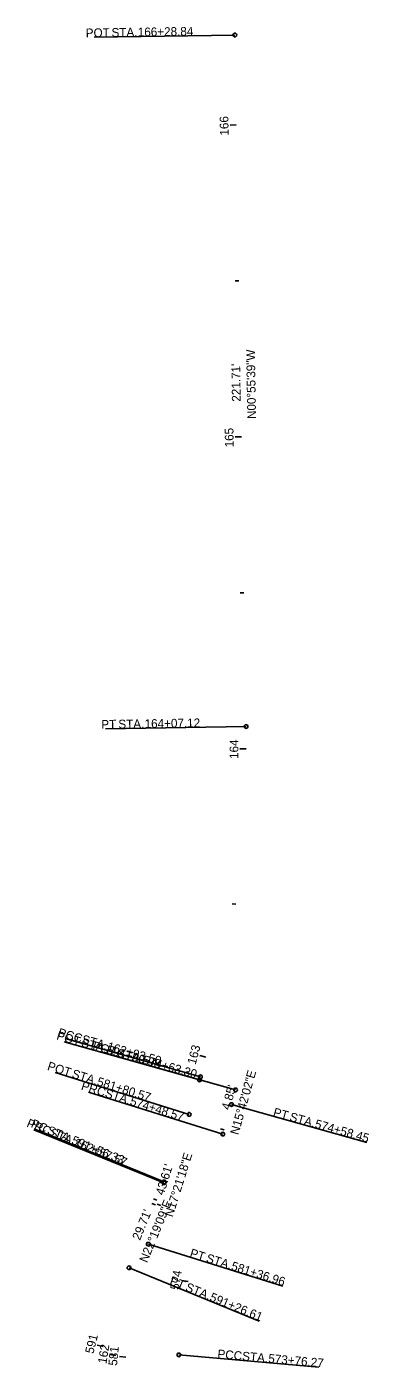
# Model space of a CAD drawing. Extents: x 150905 to 153516, y 329807 to 331516.
# Drawn here: x 152616.9 to 152726.5, y 331086.7 to 331516.4 of the extents above; entities that cross this region are included whole.
import ezdxf

# ---------------------------------------------------------------- set-up
doc = ezdxf.new("R2010")
doc.units = 0
for name, color, linetype in [('GE_P_Alignment_100_Cardinal_Points', 7, 'Continuous'), ('GE_P_Alignment_100_Distances', 7, 'Continuous'), ('GE_P_Alignment_100_Stations', 7, 'Continuous'), ('SH_Text', 7, 'Continuous')]:
    doc.layers.add(name, color=color, linetype=linetype)

msp = doc.modelspace()

# ---------------------------------------------------------------- linework, layer by layer
at = {"layer": 'GE_P_Alignment_100_Stations'}
for p, q in [((152683.96, 331484.94), (152681.96, 331484.91)), ((152683.96, 331484.94), (152681.96, 331484.91)), ((152684.77, 331434.95), (152683.57, 331434.93)), ((152684.77, 331434.95), (152683.57, 331434.93)), ((152685.58, 331384.96), (152683.58, 331384.92)), ((152685.58, 331384.96), (152683.58, 331384.92)), ((152686.39, 331334.96), (152685.19, 331334.94)), ((152686.39, 331334.96), (152685.19, 331334.94)), ((152687.14, 331284.97), (152685.14, 331284.97)), ((152687.14, 331284.97), (152685.14, 331284.97)), ((152683.83, 331235.11), (152682.64, 331235.27)), ((152683.83, 331235.11), (152682.64, 331235.27)), ((152674.18, 331186.09), (152672.25, 331186.6)), ((152674.18, 331186.09), (152672.25, 331186.6)), ((152680.04, 331162.82), (152678.89, 331163.17)), ((152658.06, 331138.8), (152656.93, 331139.22)), ((152658.06, 331138.8), (152656.93, 331139.22)), ((152658.51, 331140.24), (152657.4, 331140.7)), ((152658.51, 331140.24), (152657.4, 331140.7)), ((152659.79, 331138.6), (152658.64, 331138.95)), ((152659.79, 331138.6), (152658.64, 331138.95)), ((152668.51, 331114.22), (152666.54, 331114.53)), ((152641.37, 331093.33), (152639.43, 331093.81)), ((152641.37, 331093.33), (152639.43, 331093.81)), ((152645.34, 331090.53), (152643.37, 331090.84)), ((152645.34, 331090.53), (152643.37, 331090.84)), ((152648.56, 331089.99), (152646.57, 331090.19)), ((152648.56, 331089.99), (152646.57, 331090.19))]:
    msp.add_line(p, q, dxfattribs=at)
at = {"layer": 'SH_Text'}
for p, q in [((152683.5, 331513.77), (152638.5, 331513.05)), ((152683.5, 331513.77), (152638.5, 331513.05)), ((152687.08, 331292.09), (152642.09, 331291.36)), ((152687.08, 331292.09), (152642.09, 331291.36)), ((152672.19, 331178.84), (152628.87, 331191.02)), ((152672.19, 331178.84), (152628.87, 331191.02)), ((152672.47, 331179.82), (152629.16, 331192.05)), ((152672.47, 331179.82), (152629.16, 331192.05)), ((152683.74, 331175.59), (152640.42, 331187.77)), ((152668.9, 331167.77), (152625.95, 331181.19)), ((152668.9, 331167.77), (152625.95, 331181.19)), ((152679.62, 331161.46), (152636.67, 331174.9)), ((152682.43, 331170.92), (152725.75, 331158.74)), ((152660.81, 331145.86), (152619.12, 331162.81)), ((152660.81, 331145.86), (152619.12, 331162.81)), ((152660.91, 331146.1), (152619.28, 331163.19)), ((152660.91, 331146.1), (152619.28, 331163.19)), ((152655.9, 331126.15), (152698.85, 331112.73)), ((152655.9, 331126.15), (152698.85, 331112.73)), ((152649.62, 331118.61), (152691.25, 331101.52)), ((152649.62, 331118.61), (152691.25, 331101.52)), ((152665.6, 331090.67), (152710.43, 331086.73))]:
    msp.add_line(p, q, dxfattribs=at)
for centre in [(152683.5, 331513.77), (152683.5, 331513.77), (152687.08, 331292.09), (152687.08, 331292.09), (152672.19, 331178.84), (152672.19, 331178.84), (152672.47, 331179.82), (152672.47, 331179.82), (152683.74, 331175.59), (152668.9, 331167.77), (152668.9, 331167.77), (152682.43, 331170.92), (152679.62, 331161.46), (152660.81, 331145.86), (152660.81, 331145.86), (152660.91, 331146.1), (152660.91, 331146.1), (152655.9, 331126.15), (152655.9, 331126.15), (152649.62, 331118.61), (152649.62, 331118.61), (152665.6, 331090.67)]:
    msp.add_circle(centre, 0.6, dxfattribs=at)

# ---------------------------------------------------------------- texts
at = {"layer": 'GE_P_Alignment_100_Cardinal_Points'}
for s, rotation, p in [('N00°55\'39"W', 90.9274, (152690.29, 331390.7)), ('N00°55\'39"W', 90.9274, (152690.29, 331390.7)), ('N15°42\'02"E', 74.2993, (152684.63, 331161.02)), ('N17°21\'18"E', 72.6451, (152663.59, 331134.68)), ('N17°21\'18"E', 72.6451, (152663.59, 331134.68)), ('N22°19\'09"E', 67.6809, (152655.39, 331120.02)), ('N22°19\'09"E', 67.6809, (152655.39, 331120.02))]:
    msp.add_text(s, height=2.8, rotation=rotation, dxfattribs=at).set_placement(p)
at = {"layer": 'GE_P_Alignment_100_Distances'}
for s, rotation, p in [("221.71'", 90.9274, (152685.38, 331396.25)), ("221.71'", 90.9274, (152685.38, 331396.25)), ("4.85'", 74.2993, (152681.84, 331168.99)), ("43.61'", 72.6451, (152660.7, 331141.66)), ("43.61'", 72.6451, (152660.7, 331141.66)), ("29.71'", 67.6809, (152653.11, 331127.22)), ("29.71'", 67.6809, (152653.11, 331127.22))]:
    msp.add_text(s, height=2.8, rotation=rotation, dxfattribs=at).set_placement(p)
at = {"layer": 'GE_P_Alignment_100_Stations'}
for s, rotation, p in [('166', 90.9274, (152681.52, 331481.54)), ('166', 90.9274, (152681.52, 331481.54)), ('165', 90.9274, (152683.14, 331381.61)), ('165', 90.9274, (152683.14, 331381.61)), ('164', 89.8809, (152684.63, 331281.7)), ('164', 89.8809, (152684.63, 331281.7)), ('163', 75.1897, (152670.93, 331183.56)), ('163', 75.1897, (152670.93, 331183.56)), ('574', 80.9234, (152665.53, 331111.38)), ('591', 76.1514, (152638.19, 331090.87)), ('591', 76.1514, (152638.19, 331090.87)), ('162', 80.8982, (152642.35, 331087.68)), ('162', 80.8982, (152642.35, 331087.68)), ('581', 84.4102, (152645.76, 331087.1)), ('581', 84.4102, (152645.76, 331087.1))]:
    msp.add_text(s, height=2.8, rotation=rotation, dxfattribs=at).set_placement(p)
at = {"layer": 'SH_Text'}
for s, rotation, p in [('POT', 0.9274, (152635.78, 331513.04)), ('POT', 0.9274, (152635.78, 331513.04)), (' STA. ', 0.9274, (152642.98, 331513.16)), (' STA. ', 0.9274, (152642.98, 331513.16)), ('166+28.84', 0.9274, (152652.43, 331513.31)), ('166+28.84', 0.9274, (152652.43, 331513.31)), ('PT', 0.9274, (152640.75, 331291.38)), ('PT', 0.9274, (152640.75, 331291.38)), (' STA. ', 0.9274, (152645.17, 331291.45)), (' STA. ', 0.9274, (152645.17, 331291.45)), ('164+07.12', 0.9274, (152654.62, 331291.61)), ('164+07.12', 0.9274, (152654.62, 331291.61)), ('POT', 344.2993, (152626.2, 331191.81)), ('POT', 344.2993, (152626.2, 331191.81)), ('PCC', 344.235, (152626.63, 331192.8)), ('PCC', 344.235, (152626.63, 331192.8)), (' STA. ', 344.2993, (152633.13, 331189.87)), (' STA. ', 344.2993, (152633.13, 331189.87)), (' STA. ', 344.235, (152633.26, 331190.93)), (' STA. ', 344.235, (152633.26, 331190.93)), ('POT', 344.2993, (152637.74, 331188.57)), ('591+90.98', 344.2993, (152642.23, 331187.31)), ('591+90.98', 344.2993, (152642.23, 331187.31)), ('162+93.50', 344.235, (152642.35, 331188.36)), ('162+93.50', 344.235, (152642.35, 331188.36)), (' STA. ', 344.2993, (152644.67, 331186.62)), ('574+63.30', 344.2993, (152653.77, 331184.06)), ('POT', 342.6451, (152623.23, 331182.09)), ('POT', 342.6451, (152623.23, 331182.09)), (' STA. ', 342.6451, (152630.1, 331179.94)), (' STA. ', 342.6451, (152630.1, 331179.94)), ('PRC', 342.6177, (152634.07, 331175.76)), ('581+80.57', 342.6451, (152639.12, 331177.12)), ('581+80.57', 342.6451, (152639.12, 331177.12)), (' STA. ', 342.6177, (152640.69, 331173.68)), ('574+48.57', 342.6177, (152649.71, 331170.86)), ('PT', 344.2993, (152695.57, 331167.27)), (' STA. ', 344.2993, (152699.82, 331166.08)), ('PRC', 337.8686, (152616.6, 331163.88)), ('PRC', 337.8686, (152616.6, 331163.88)), ('PC', 337.6809, (152617.98, 331163.76)), ('PC', 337.6809, (152617.98, 331163.76)), (' STA. ', 337.6809, (152622.23, 331162.02)), (' STA. ', 337.6809, (152622.23, 331162.02)), ('574+58.45', 344.2993, (152708.92, 331163.52)), (' STA. ', 337.8686, (152623.03, 331161.26)), (' STA. ', 337.8686, (152623.03, 331161.26)), ('591+56.33', 337.6809, (152630.97, 331158.43)), ('591+56.33', 337.6809, (152630.97, 331158.43)), ('162+57.57', 337.8686, (152631.79, 331157.7)), ('162+57.57', 337.8686, (152631.79, 331157.7)), ('PT', 342.6451, (152668.87, 331122.14)), ('PT', 342.6451, (152668.87, 331122.14)), (' STA. ', 342.6451, (152673.09, 331120.82)), (' STA. ', 342.6451, (152673.09, 331120.82)), ('581+36.96', 342.6451, (152682.11, 331118)), ('581+36.96', 342.6451, (152682.11, 331118)), ('PT', 337.6809, (152662.4, 331113.41)), ('PT', 337.6809, (152662.4, 331113.41)), (' STA. ', 337.6809, (152666.48, 331111.73)), (' STA. ', 337.6809, (152666.48, 331111.73)), ('591+26.61', 337.6809, (152675.22, 331108.14)), ('591+26.61', 337.6809, (152675.22, 331108.14)), ('PCC', 354.982, (152677.84, 331089.63)), (' STA. ', 354.982, (152684.71, 331089.03)), ('573+76.27', 354.982, (152694.12, 331088.2))]:
    msp.add_text(s, height=2.8, rotation=rotation, dxfattribs=at).set_placement(p)

doc.saveas('drawing.dxf')
